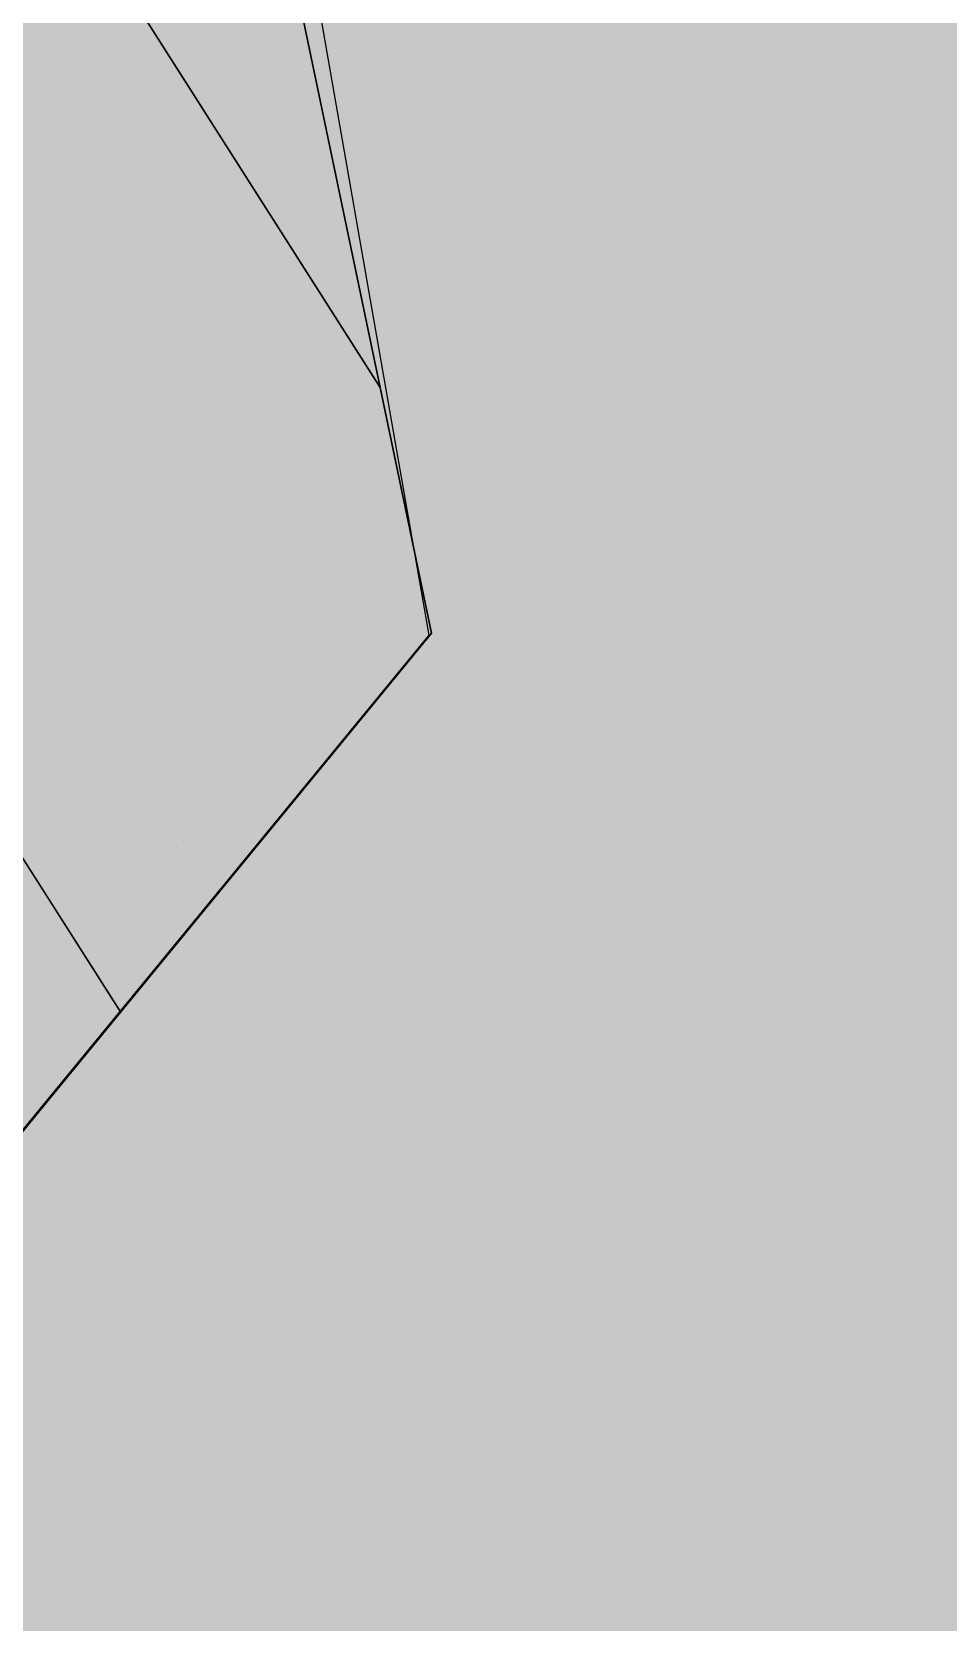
# Model space of a CAD drawing. Extents: x -5280327 to 29700, y -3925683 to 5564800.
# Drawn here: x 22658 to 23112, y 6590 to 7377 of the extents above; entities that cross this region are included whole.
import ezdxf

# ---------------------------------------------------------------- set-up
doc = ezdxf.new("R2010")
doc.units = 0
doc.linetypes.add('6', pattern=[2640.874023, 1320.437012, -1320.437012])
doc.layers.get('0').update_dxf_attribs({"linetype": 'CONTINUOUS'})
for name, color, linetype in [('31_PREDIOS_TOTAL', 7, 'CONTINUOUS'), ('LOTES', 7, 'CONTINUOUS'), ('textos', 7, 'CONTINUOUS')]:
    doc.layers.add(name, color=color, linetype=linetype)

msp = doc.modelspace()

# ---------------------------------------------------------------- linework, layer by layer
at = {"color": 7, "linetype": '6', "const_width": 10343.08}
msp.add_lwpolyline([(0, 29405.62), (24528.32, 0)], dxfattribs=at)
msp.add_lwpolyline([(0, 29405.62), (24528.32, 0)], dxfattribs=at)
at = {"color": 7}
for points in [[(22783.68, 8211.55), (22795.89, 8312.81), (22338.38, 7974.39), (22830.8, 7201.06), (22774.56, 7470.11), (22780.59, 7770.15), (22783.68, 8211.55)], [(22338.38, 7974.39), (22117.43, 7810.95), (22702.4, 6892.27), (22856.18, 7079.67), (22830.8, 7201.06), (22338.38, 7974.39)], [(22702.4, 6892.27), (22560.27, 7115.49), (21928.99, 6648.52), (22179.52, 6255.07), (22702.4, 6892.27)]]:
    msp.add_lwpolyline(points, dxfattribs=at)
for points in [[(18722.23, 2788.53, 33030.86), (19098.3, 2197.94, 33030.86), (19556.14, 2521.45, 33030.86), (20189.64, 2982.03, 33030.86), (20652.15, 3355.2, 33030.86), (20930.45, 3577.46, 33030.86), (21189.96, 3805.95, 33030.86), (20805.44, 4355.76, 33030.86), (20779.55, 4415.95, 33030.86), (20799.33, 4489.43, 33030.86), (21142.34, 4964.97, 33030.86), (21651.22, 5592.52, 33030.86), (22126.06, 6189.91, 33030.86), (22856.18, 7079.67, 33030.86), (22774.56, 7470.11, 33030.86), (22780.59, 7770.15, 33030.86), (22783.68, 8211.55, 33030.86), (22849.99, 8761.66, 33030.86), (22890.09, 9444.59, 33030.86), (22922.17, 9932, 33030.86), (22937.37, 10412.64, 33030.86), (22852.51, 10630.94, 33030.86)], [(22935.45, 10416.91, 33050.6), (22929.18, 9943.44, 33050.6), (22903.49, 9557.43, 33050.6), (22866.32, 9077.26, 33050.6), (22845.13, 8642.99, 33050.6), (22806.48, 8407.34, 33050.6), (22783.53, 7938.25, 33050.6), (22786.66, 7468.7, 33050.6), (22854.81, 7078.61, 33050.6), (22179.83, 6256.92, 33050.6), (21657.64, 5600.63, 33050.6)], [(21486.15, 7343.98, 66160.85), (22795.89, 8312.81, 66160.85), (22783.68, 8211.55, 66160.85), (22780.59, 7770.15, 66160.85), (22774.56, 7470.11, 66160.85), (22830.8, 7201.06, 66160.85), (22856.18, 7079.67, 66160.85), (22179.52, 6255.07, 66160.85), (21486.15, 7343.98, 66160.85)]]:
    msp.add_polyline3d(points, dxfattribs=at)
at = {"layer": '31_PREDIOS_TOTAL', "color": 7, "const_width": 0.00153}
for points in [[(22838.87, 7397.54), (22844.05, 7372.73), (22840.39, 7371.96), (22840.39, 7371.96), (22837, 7373.79), (22833.04, 7375.49), (22828.52, 7377.05)], [(22807.74, 7357.52), (22813.1, 7358.64), (22814.22, 7353.28), (22808.86, 7352.16), (22807.74, 7357.52)], [(22829.2, 7349.24), (22829.2, 7349.24), (22833.47, 7349.97), (22837.22, 7350.26), (22840.44, 7350.12), (22840.44, 7350.12), (22843.22, 7349.57), (22845.64, 7348.63), (22847.7, 7347.3), (22847.7, 7347.3), (22849.37, 7345.57), (22850.6, 7343.41), (22851.4, 7340.83), (22851.4, 7340.83), (22851.68, 7338.83), (22851.64, 7336.94), (22851.29, 7335.16), (22851.29, 7335.16), (22850.65, 7333.5), (22849.72, 7331.97), (22848.51, 7330.56), (22848.51, 7330.56), (22847.04, 7329.28), (22845.3, 7328.09), (22843.31, 7326.99), (22843.31, 7326.99), (22840.91, 7325.99), (22837.95, 7325.07), (22834.43, 7324.24), (22834.43, 7324.24), (22830.19, 7323.51), (22826.46, 7323.21), (22823.25, 7323.34), (22823.25, 7323.34), (22820.47, 7323.89), (22818.04, 7324.82), (22815.98, 7326.15), (22815.98, 7326.15), (22814.3, 7327.89), (22813.06, 7330.05), (22812.26, 7332.65), (22812.26, 7332.65), (22811.98, 7336.17), (22812.7, 7339.35), (22814.41, 7342.19), (22814.41, 7342.19), (22817.83, 7345.1), (22822.76, 7347.45), (22829.2, 7349.24)], [(22830.21, 7344.4), (22824.67, 7342.98), (22820.64, 7341.37), (22818.11, 7339.56), (22818.11, 7339.56), (22816.71, 7337.61), (22816.05, 7335.57), (22816.13, 7333.46), (22816.13, 7333.46), (22816.9, 7331.48), (22818.33, 7329.88), (22820.4, 7328.66), (22820.4, 7328.66), (22823.45, 7328.01), (22827.79, 7328.15), (22833.42, 7329.07), (22833.42, 7329.07), (22838.97, 7330.49), (22843.01, 7332.1), (22845.53, 7333.91), (22845.53, 7333.91), (22846.93, 7335.87), (22847.58, 7337.92), (22847.5, 7340.07), (22847.5, 7340.07), (22846.77, 7342.02), (22845.49, 7343.56), (22843.67, 7344.67), (22843.67, 7344.67), (22840.39, 7345.4), (22835.91, 7345.31), (22830.21, 7344.4)], [(22826.22, 7291.7), (22821.69, 7290.76), (22816.4, 7316.1), (22816.4, 7316.1), (22817.52, 7316.3), (22818.65, 7316.34), (22819.78, 7316.23), (22819.78, 7316.23), (22821.66, 7315.82), (22823.58, 7315.14), (22825.53, 7314.2), (22825.53, 7314.2), (22827.63, 7312.94), (22829.99, 7311.29), (22832.62, 7309.26), (22832.62, 7309.26), (22836.58, 7306.2), (22839.87, 7303.95), (22842.51, 7302.51), (22842.51, 7302.51), (22844.72, 7301.7), (22846.76, 7301.36), (22848.63, 7301.49), (22848.63, 7301.49), (22850.35, 7302.09), (22851.78, 7303.08), (22852.93, 7304.48), (22852.93, 7304.48), (22853.69, 7306.17), (22853.97, 7308.05), (22853.76, 7310.1), (22853.76, 7310.1), (22853.09, 7312.17), (22852.03, 7313.84), (22850.58, 7315.11), (22850.58, 7315.11), (22848.81, 7315.93), (22846.79, 7316.22), (22844.5, 7316), (22843.99, 7320.94), (22843.99, 7320.94), (22847.44, 7321), (22850.46, 7320.33), (22853.02, 7318.92), (22853.02, 7318.92), (22855.1, 7316.84), (22856.65, 7314.14), (22857.68, 7310.81), (22857.68, 7310.81), (22858.05, 7307.32), (22857.64, 7304.19), (22856.45, 7301.44), (22856.45, 7301.44), (22854.62, 7299.19), (22852.31, 7297.59), (22849.53, 7296.63), (22849.53, 7296.63), (22847.99, 7296.42), (22846.41, 7296.42), (22844.81, 7296.63), (22844.81, 7296.63), (22843.15, 7297.08), (22841.37, 7297.79), (22839.48, 7298.78), (22839.48, 7298.78), (22837.27, 7300.17), (22834.51, 7302.12), (22831.22, 7304.62), (22831.22, 7304.62), (22828.58, 7306.67), (22826.59, 7308.14), (22825.25, 7309.05), (22825.25, 7309.05), (22824.25, 7309.63), (22823.26, 7310.12), (22822.29, 7310.51), (22826.22, 7291.7)], [(22794.57, 7184.53), (22796.19, 7179.96), (22796.19, 7179.96), (22793.91, 7178.79), (22792.18, 7177.46), (22791, 7175.99), (22791, 7175.99), (22790.31, 7174.4), (22790.05, 7172.69), (22790.22, 7170.88), (22790.22, 7170.88), (22790.92, 7168.83), (22792.08, 7167.12), (22793.7, 7165.75), (22793.7, 7165.75), (22795.62, 7164.83), (22797.68, 7164.46), (22799.88, 7164.65), (22799.88, 7164.65), (22801.86, 7165.32), (22803.5, 7166.39), (22804.78, 7167.89), (22804.78, 7167.89), (22805.63, 7169.67), (22805.96, 7171.62), (22805.76, 7173.72), (22805.76, 7173.72), (22805.5, 7174.67), (22805.1, 7175.74), (22804.54, 7176.93), (22808.78, 7177.27), (22808.78, 7177.27), (22808.82, 7176.97), (22808.85, 7176.71), (22808.89, 7176.5), (22808.89, 7176.5), (22809.47, 7174.6), (22810.37, 7172.9), (22811.59, 7171.42), (22811.59, 7171.42), (22813.11, 7170.34), (22814.89, 7169.87), (22816.93, 7170.02), (22816.93, 7170.02), (22818.52, 7170.56), (22819.83, 7171.44), (22820.85, 7172.67), (22820.85, 7172.67), (22821.53, 7174.15), (22821.78, 7175.77), (22821.61, 7177.55), (22821.61, 7177.55), (22821.06, 7179.24), (22820.16, 7180.64), (22818.93, 7181.76), (22818.93, 7181.76), (22817.36, 7182.56), (22815.47, 7182.98), (22813.26, 7183.04), (22813.11, 7187.92), (22813.11, 7187.92), (22816.2, 7187.71), (22818.92, 7186.91), (22821.26, 7185.53), (22821.26, 7185.53), (22823.17, 7183.63), (22824.57, 7181.27), (22825.46, 7178.46), (22825.46, 7178.46), (22825.73, 7176.39), (22825.69, 7174.37), (22825.32, 7172.4), (22825.32, 7172.4), (22824.65, 7170.57), (22823.71, 7168.97), (22822.49, 7167.59), (22822.49, 7167.59), (22821.07, 7166.49), (22819.52, 7165.67), (22817.84, 7165.16), (22817.84, 7165.16), (22816.2, 7164.97), (22814.6, 7165.1), (22813.04, 7165.55), (22813.04, 7165.55), (22811.55, 7166.32), (22810.2, 7167.41), (22808.97, 7168.82), (22808.97, 7168.82), (22808.7, 7166.57), (22807.98, 7164.59), (22806.82, 7162.86), (22806.82, 7162.86), (22805.25, 7161.44), (22803.32, 7160.38), (22801.03, 7159.68), (22801.03, 7159.68), (22797.76, 7159.42), (22794.67, 7160.05), (22791.75, 7161.56), (22791.75, 7161.56), (22789.25, 7163.81), (22787.44, 7166.66), (22786.32, 7170.09), (22786.32, 7170.09), (22785.99, 7173.33), (22786.41, 7176.34), (22787.58, 7179.1), (22787.58, 7179.1), (22789.38, 7181.47), (22791.71, 7183.28), (22794.57, 7184.53)], [(22791.23, 7150.02), (22796.59, 7151.14), (22797.71, 7145.78), (22792.35, 7144.66), (22791.23, 7150.02)], [(22797.49, 7120.05), (22796.51, 7124.76), (22826.5, 7131.03), (22826.5, 7131.03), (22825.16, 7132.05), (22823.77, 7133.31), (22822.33, 7134.81), (22822.33, 7134.81), (22820.97, 7136.38), (22819.81, 7137.86), (22818.86, 7139.26), (22823.41, 7140.21), (22823.41, 7140.21), (22825.26, 7137.96), (22827.24, 7135.97), (22829.35, 7134.24), (22829.35, 7134.24), (22831.47, 7132.83), (22833.47, 7131.79), (22835.35, 7131.13), (22835.99, 7128.1), (22797.49, 7120.05)], [(22833.39, 7114.65), (22837.92, 7115.59), (22843.11, 7090.77), (22839.44, 7090.01), (22839.44, 7090.01), (22836.05, 7091.84), (22832.1, 7093.54), (22827.57, 7095.1), (22827.57, 7095.1), (22822.76, 7096.41), (22817.95, 7097.33), (22813.13, 7097.88), (22813.13, 7097.88), (22809.64, 7098.02), (22806, 7097.88), (22802.21, 7097.48), (22801.2, 7102.32), (22801.2, 7102.32), (22804.47, 7102.76), (22808.24, 7102.93), (22812.5, 7102.83), (22812.5, 7102.83), (22816.99, 7102.41), (22821.45, 7101.65), (22825.88, 7100.53), (22825.88, 7100.53), (22830.09, 7099.16), (22833.9, 7097.6), (22837.32, 7095.87), (22833.39, 7114.65)], [(22780.06, 7016.07), (22782.66, 7019.91), (22782.66, 7019.91), (22784.51, 7019.05), (22786.2, 7018.63), (22787.74, 7018.64), (22787.74, 7018.64), (22789.13, 7019.06), (22790.41, 7019.84), (22791.57, 7021), (22791.57, 7021), (22792.38, 7022.16), (22792.94, 7023.38), (22793.25, 7024.65), (22793.25, 7024.65), (22793.33, 7025.93), (22793.21, 7027.21), (22792.89, 7028.48), (22792.89, 7028.48), (22792.34, 7029.8), (22791.54, 7031.23), (22790.48, 7032.77), (22790.48, 7032.77), (22789.24, 7034.31), (22787.88, 7035.74), (22786.4, 7037.06), (22786.4, 7037.06), (22786.2, 7037.21), (22785.95, 7037.41), (22785.64, 7037.65), (22785.64, 7037.65), (22786.06, 7035.9), (22786.19, 7034.1), (22786.02, 7032.24), (22786.02, 7032.24), (22785.55, 7030.41), (22784.77, 7028.71), (22783.69, 7027.15), (22783.69, 7027.15), (22781.44, 7025.02), (22778.79, 7023.65), (22775.74, 7023.02), (22775.74, 7023.02), (22772.55, 7023.23), (22769.44, 7024.33), (22766.42, 7026.32), (22766.42, 7026.32), (22763.8, 7028.98), (22762.07, 7031.91), (22761.24, 7035.12), (22761.24, 7035.12), (22761.29, 7038.36), (22762.21, 7041.4), (22764.01, 7044.23), (22764.01, 7044.23), (22765.76, 7046), (22767.77, 7047.36), (22770.03, 7048.33), (22770.03, 7048.33), (22772.48, 7048.83), (22775, 7048.83), (22777.62, 7048.32), (22777.62, 7048.32), (22780.45, 7047.18), (22783.64, 7045.27), (22787.18, 7042.6), (22787.18, 7042.6), (22790.67, 7039.5), (22793.41, 7036.56), (22795.39, 7033.76), (22795.39, 7033.76), (22796.7, 7031.05), (22797.42, 7028.37), (22797.55, 7025.71), (22797.55, 7025.71), (22797.11, 7023.14), (22796.11, 7020.7), (22794.56, 7018.41), (22794.56, 7018.41), (22792.51, 7016.36), (22790.27, 7014.97), (22787.82, 7014.22), (22787.82, 7014.22), (22785.26, 7014.14), (22782.67, 7014.76), (22780.06, 7016.07)], [(22779.18, 7042.25), (22777.04, 7043.69), (22774.88, 7044.51), (22772.71, 7044.72), (22772.71, 7044.72), (22770.67, 7044.36), (22768.92, 7043.51), (22767.46, 7042.16), (22767.46, 7042.16), (22766.39, 7040.39), (22765.88, 7038.4), (22765.94, 7036.18), (22765.94, 7036.18), (22766.59, 7033.94), (22767.83, 7031.9), (22769.68, 7030.04), (22769.68, 7030.04), (22771.65, 7028.75), (22773.69, 7028.05), (22775.81, 7027.93), (22775.81, 7027.93), (22777.84, 7028.36), (22779.63, 7029.3), (22781.15, 7030.75), (22781.15, 7030.75), (22782.28, 7032.54), (22782.84, 7034.44), (22782.83, 7036.48), (22782.83, 7036.48), (22782.23, 7038.52), (22781.01, 7040.44), (22779.18, 7042.25)], [(22778.79, 7000.24), (22775.74, 6996.52), (22752.05, 7015.96), (22752.05, 7015.96), (22752.09, 7014.27), (22751.98, 7012.4), (22751.72, 7010.34), (22751.72, 7010.34), (22751.35, 7008.29), (22750.92, 7006.46), (22750.43, 7004.85), (22746.84, 7007.8), (22746.84, 7007.8), (22747.42, 7010.65), (22747.73, 7013.44), (22747.76, 7016.17), (22747.76, 7016.17), (22747.53, 7018.7), (22747.09, 7020.91), (22746.42, 7022.79), (22748.39, 7025.19), (22778.79, 7000.24)], [(22731.32, 6989.01), (22728.57, 6985.08), (22728.57, 6985.08), (22726.94, 6985.79), (22725.49, 6986.19), (22724.24, 6986.29), (22724.24, 6986.29), (22722.47, 6985.93), (22720.92, 6985.12), (22719.6, 6983.87), (22719.6, 6983.87), (22718.78, 6982.65), (22718.25, 6981.34), (22718.03, 6979.94), (22718.03, 6979.94), (22718.12, 6978.05), (22718.61, 6976.1), (22719.5, 6974.11), (22719.5, 6974.11), (22720.9, 6972.01), (22722.95, 6969.74), (22725.64, 6967.31), (22725.64, 6967.31), (22725.18, 6969.29), (22725.07, 6971.22), (22725.29, 6973.08), (22725.29, 6973.08), (22725.82, 6974.85), (22726.61, 6976.48), (22727.64, 6977.97), (22727.64, 6977.97), (22729.88, 6980.07), (22732.52, 6981.43), (22735.57, 6982.05), (22735.57, 6982.05), (22738.77, 6981.86), (22741.84, 6980.79), (22744.79, 6978.86), (22744.79, 6978.86), (22746.53, 6977.2), (22747.96, 6975.34), (22749.08, 6973.28), (22749.08, 6973.28), (22749.83, 6971.13), (22750.15, 6968.98), (22750.06, 6966.83), (22750.06, 6966.83), (22749.55, 6964.74), (22748.65, 6962.76), (22747.36, 6960.89), (22747.36, 6960.89), (22744.59, 6958.29), (22741.38, 6956.7), (22737.72, 6956.11), (22737.72, 6956.11), (22733.61, 6956.76), (22729.06, 6958.86), (22724.05, 6962.43), (22724.05, 6962.43), (22719.02, 6967.15), (22715.66, 6971.72), (22713.95, 6976.14), (22713.95, 6976.14), (22713.74, 6979.83), (22714.67, 6983.32), (22716.73, 6986.61), (22716.73, 6986.61), (22718.79, 6988.66), (22721.06, 6990.07), (22723.54, 6990.82), (22723.54, 6990.82), (22726.12, 6990.9), (22728.72, 6990.3), (22731.32, 6989.01)], [(22731.91, 6963.12), (22733.25, 6962.18), (22734.7, 6961.45), (22736.26, 6960.92), (22736.26, 6960.92), (22737.84, 6960.66), (22739.36, 6960.68), (22740.81, 6961.01), (22740.81, 6961.01), (22742.13, 6961.59), (22743.28, 6962.36), (22744.25, 6963.33), (22744.25, 6963.33), (22745.27, 6965), (22745.74, 6966.87), (22745.67, 6968.94), (22745.67, 6968.94), (22745.03, 6971.05), (22743.77, 6973.02), (22741.9, 6974.87), (22741.9, 6974.87), (22739.8, 6976.28), (22737.7, 6977.08), (22735.58, 6977.26), (22735.58, 6977.26), (22733.58, 6976.87), (22731.83, 6975.96), (22730.32, 6974.53), (22730.32, 6974.53), (22729.21, 6972.77), (22728.64, 6970.85), (22728.61, 6968.77), (22728.61, 6968.77), (22729.14, 6966.7), (22730.24, 6964.82), (22731.91, 6963.12)], [(22759.37, 6976.57), (22755.13, 6980.05), (22758.61, 6984.28), (22762.84, 6980.81), (22759.37, 6976.57)]]:
    msp.add_lwpolyline(points, dxfattribs=at)
at = {"layer": 'LOTES', "color": 7}
for points in [[(18722.23, 2788.53, 66061.73), (19098.3, 2197.94, 66061.73), (19556.14, 2521.45, 66061.73), (20189.64, 2982.03, 66061.73), (20652.15, 3355.2, 66061.73), (20930.45, 3577.46, 66061.73), (21189.96, 3805.95, 66061.73), (20805.44, 4355.76, 66061.73), (20779.55, 4415.95, 66061.73), (20799.33, 4489.43, 66061.73), (21142.34, 4964.97, 66061.73), (21651.22, 5592.52, 66061.73), (22126.06, 6189.91, 66061.73), (22856.18, 7079.67, 66061.73), (22774.56, 7470.11, 66061.73), (22780.59, 7770.15, 66061.73), (22783.68, 8211.55, 66061.73), (22849.99, 8761.66, 66061.73), (22890.09, 9444.59, 66061.73), (22922.17, 9932, 66061.73), (22937.37, 10412.64, 66061.73), (22852.51, 10630.94, 66061.73)], [(22338.38, 7974.39, 66061.73), (22830.8, 7201.06, 66061.73)], [(22117.43, 7810.95, 66061.73), (22702.4, 6892.27, 66061.73)], [(22856.18, 7079.67, 33030.86), (22856.18, 7079.67, 33030.86)]]:
    msp.add_polyline3d(points, dxfattribs=at)
at = {"layer": 'textos', "color": 7, "const_width": 16.63}
msp.add_lwpolyline([(22594.33, 7222.43), (22663.66, 7270.42), (22676.03, 7252.54), (22632.62, 7222.5), (22641.83, 7209.2), (22682.1, 7237.06), (22693.91, 7219.98), (22653.65, 7192.12), (22665.07, 7175.62), (22709.73, 7206.52), (22722.85, 7187.56), (22652.27, 7138.71), (22594.33, 7222.43)], dxfattribs=at)

doc.saveas('drawing.dxf')
